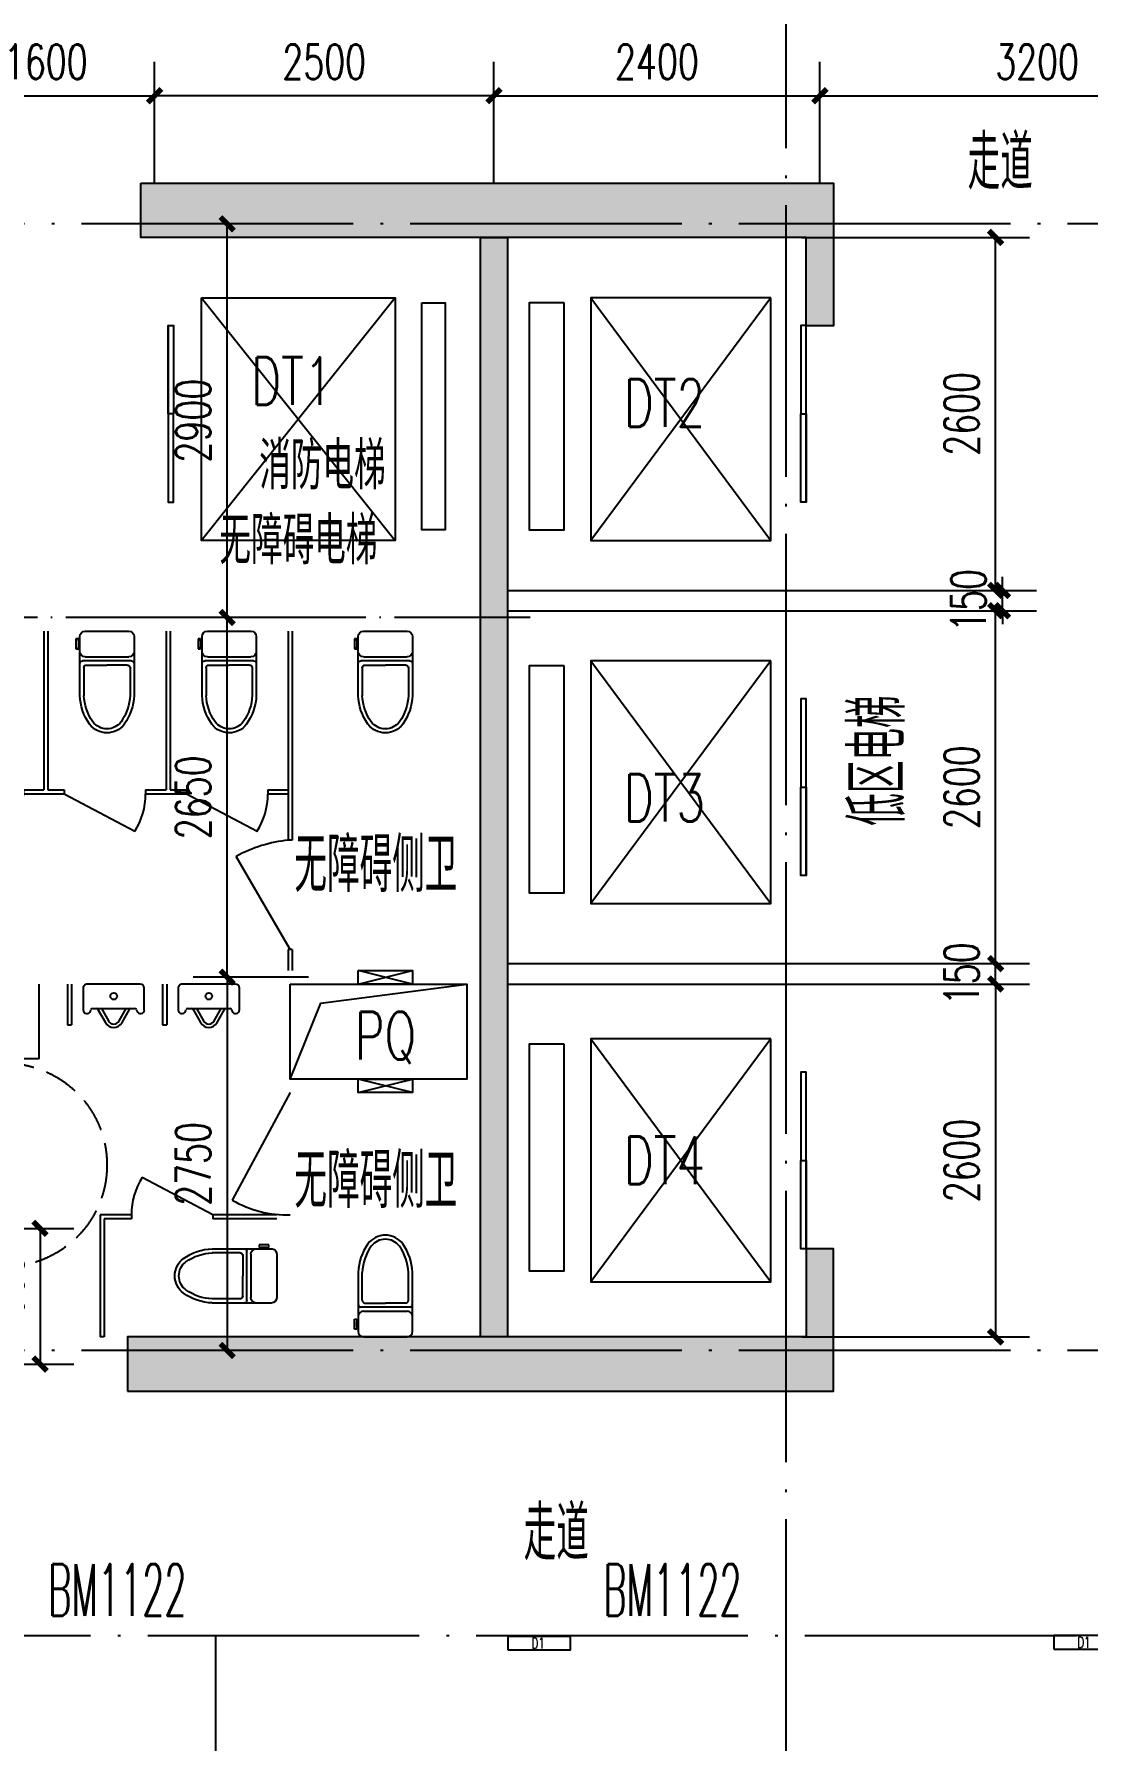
# Model space of a CAD drawing. Extents: x 1980812 to 2578970, y -669191 to 284498.
# Drawn here: x 2014430 to 2022190, y 175365 to 187938 of the extents above; entities that cross this region are included whole.
import ezdxf
from ezdxf.enums import TextEntityAlignment as Align

# ---------------------------------------------------------------- set-up
doc = ezdxf.new("R2010")
doc.units = 0
doc.header["$LTSCALE"] = 1000
doc.header["$MEASUREMENT"] = 0
for name, pattern in [('CONTINOUS', [0]), ('DASH', [0.35, 0.25, -0.1]), ('DOTE', [2.42, 2, -0.2, 0.02, -0.2])]:
    doc.linetypes.add(name, pattern=pattern)
for name, color, linetype in [('A-FLOR-PFIX', 253, 'Continuous'), ('A-FLOR-TPTN', 44, 'Continuous'), ('COLU', 6, 'Continuous'), ('COLU_HATCH', 251, 'Continuous'), ('DIM_SYMB', 3, 'Continuous'), ('dote', 1, 'DOTE'), ('DQ-L', 2, 'Continuous'), ('DQ2', 2, 'Continuous'), ('LINE', 31, 'Continuous'), ('WALL', 4, 'Continuous'), ('WINDOW', 2, 'Continuous'), ('房间名称', 7, 'Continuous'), ('留洞', 63, 'CONTINOUS'), ('看线', 66, 'Continuous'), ('空线', 3, 'Continuous'), ('详细标注', 231, 'Continuous'), ('门窗编号', 56, 'Continuous'), ('门窗编号（回迁图纸）', 56, 'Continuous')]:
    doc.layers.add(name, color=color, linetype=linetype)
doc.styles.add('_TCH_DIM_T3', font='SIMPLEX', dxfattribs={"width": 0.705882, "bigfont": 'GBCBIG'})
doc.styles.add('D8', font='txtw.shx', dxfattribs={"width": 0.7, "bigfont": 'hztxtw.shx'})
doc.styles.add('HZF', font='ROMANS2', dxfattribs={"width": 0.7, "bigfont": 'HZDF2'})
doc.styles.add('HZTXTW', font='txtw.shx', dxfattribs={"width": 0.6, "bigfont": 'hztxtw.shx'})
doc.dimstyles.new('_TCH_ARCH&&100', dxfattribs={"dimtxt": 255, "dimasz": 100, "dimexe": 250, "dimexo": 300, "dimgap": 122.5, "dimtad": 1, "dimdec": 0, "dimzin": 0, "dimdsep": 46, "dimtxsty": '_TCH_DIM_T3', "dimblk": 'ARCHTICK', "dimcen": 0.09, "dimclrt": 7, "dimazin": 2, "dimtfac": 1, "dimtdec": 0, "dimtix": 1, "dimtmove": 2, "dimatfit": 3, "dimfxl": 1, "dimtolj": 1, "dimtzin": 0, "dimarcsym": 0})

# ---------------------------------------------------------------- blocks, each defined once
blk = doc.blocks.new('A$C40541402')
at = {"layer": 'dote'}
blk.add_line((6500, -18100), (53044.7, -18100), dxfattribs=at)
blk = doc.blocks.new('A$C2225643B')
at = {"layer": 'WINDOW', "color": 5}
for p, q in [((-1586, -444), (-261, -2233)), ((-261, -444), (-1586, -2233)), ((-1586, -3119), (-261, -4907)), ((-261, -3119), (-1586, -4907)), ((-1586, -5905), (-261, -7693)), ((-261, -5905), (-1586, -7693))]:
    blk.add_line(p, q, dxfattribs=at)
at = {"layer": 'WINDOW'}
for p, q in [((0, -1950), (0, -650)), ((0, -4700), (0, -3400)), ((0, -7450), (0, -6150))]:
    blk.add_line(p, q, dxfattribs=at)
at = {"layer": 'WINDOW', "color": 5}
for points in [[(-1782, -481), (-2040, -481), (-2040, -2153), (-1782, -2153)], [(-261, -444), (-1586, -444), (-1586, -2233), (-261, -2233)], [(-261, -3119), (-1586, -3119), (-1586, -4907), (-261, -4907)], [(-1782, -3156), (-2040, -3156), (-2040, -4828), (-1782, -4828)], [(-261, -5905), (-1586, -5905), (-1586, -7693), (-261, -7693)], [(-1782, -5942), (-2040, -5942), (-2040, -7614), (-1782, -7614)]]:
    blk.add_lwpolyline(points, close=True, dxfattribs=at)
at = {"layer": 'WINDOW'}
for points in [[(-41, -1300), (0, -1300), (0, -650), (-41, -650)], [(-41, -1300), (0, -1300), (0, -1950), (-41, -1950)], [(-41, -4050), (0, -4050), (0, -3400), (-41, -3400)], [(-41, -4050), (0, -4050), (0, -4700), (-41, -4700)], [(-41, -6800), (0, -6800), (0, -6150), (-41, -6150)], [(-41, -6800), (0, -6800), (0, -7450), (-41, -7450)]]:
    blk.add_lwpolyline(points, close=True, dxfattribs=at)
at = {"layer": '看线'}
for p, q in [((-2200, -2600), (0, -2600)), ((-2200, -2750), (0, -2750)), ((-2200, -5350), (0, -5350)), ((-2200, -5500), (0, -5500))]:
    blk.add_line(p, q, dxfattribs=at)
at = {"layer": '房间名称', "style": 'HZF', "width": 0.7}
for s, p in [('DT2', (-1045, -1220)), ('DT3', (-1045, -4128)), ('DT4', (-1045, -6799))]:
    blk.add_text(s, height=350, dxfattribs=at).set_placement(p, align=Align.MIDDLE_CENTER)
at = {"layer": '房间名称', "style": 'HZTXTW', "width": 0.6}
blk.add_text('低区电梯', height=400, rotation=90.0006, dxfattribs=at).set_placement((525, -3854), align=Align.MIDDLE_CENTER)
blk = doc.blocks.new('_ArchTick')
at = {"color": 0, "linetype": 'ByBlock', "const_width": 0.4}
blk.add_lwpolyline([(-0.5, -0.5), (0.5, 0.5)], dxfattribs=at)
blk = doc.blocks.new('*D1722')
at = {"layer": 'Defpoints', "color": 0, "transparency": 16777216}
for p in [(1866, -5500), (1866, -8100), (3594, -8100)]:
    blk.add_point(p, dxfattribs=at)
at = {"layer": '详细标注', "color": 0, "lineweight": -2, "transparency": 16777216}
for p, q in [((2166, -5500), (3844, -5500)), ((3594, -5500), (3594, -8100)), ((2166, -8100), (3844, -8100))]:
    blk.add_line(p, q, dxfattribs=at)
at = {"layer": '详细标注', "color": 0, "lineweight": -2, "transparency": 16777216, "xscale": 100, "yscale": 100, "zscale": 100}
for p, rotation in [((3594, -5500), 90), ((3594, -8100), 270)]:
    blk.add_blockref('_ArchTick', p, dxfattribs=dict(at, rotation=rotation))
at = {"layer": '详细标注', "color": 7, "transparency": 16777216, "insert": (3344, -6800), "char_height": 255, "attachment_point": 5, "rotation": 90, "style": '_TCH_DIM_T3'}
blk.add_mtext('\\A1;2600', dxfattribs=at)
blk = doc.blocks.new('*D1723')
at = {"layer": 'Defpoints', "color": 0, "transparency": 16777216}
for p in [(1866, -5350), (3594, -5350), (1866, -5500)]:
    blk.add_point(p, dxfattribs=at)
at = {"layer": '详细标注', "color": 0, "lineweight": -2, "transparency": 16777216}
for p, q in [((3594, -5350), (3594, -5250)), ((2166, -5350), (3844, -5350)), ((3594, -5500), (3594, -5350)), ((2166, -5500), (3844, -5500)), ((3594, -5500), (3594, -5600))]:
    blk.add_line(p, q, dxfattribs=at)
at = {"layer": '详细标注', "color": 0, "lineweight": -2, "transparency": 16777216, "xscale": 100, "yscale": 100, "zscale": 100}
for p, rotation in [((3594, -5350), 270), ((3594, -5500), 90)]:
    blk.add_blockref('_ArchTick', p, dxfattribs=dict(at, rotation=rotation))
at = {"layer": '详细标注', "color": 7, "transparency": 16777216, "insert": (3344, -5425), "char_height": 255, "attachment_point": 5, "rotation": 90, "style": '_TCH_DIM_T3'}
blk.add_mtext('\\A1;150', dxfattribs=at)
blk = doc.blocks.new('*D1724')
at = {"layer": 'Defpoints', "color": 0, "transparency": 16777216}
for p in [(1866, -2750), (3594, -2750), (1866, -5350)]:
    blk.add_point(p, dxfattribs=at)
at = {"layer": '详细标注', "color": 0, "lineweight": -2, "transparency": 16777216}
for p, q in [((2166, -2750), (3844, -2750)), ((3594, -5350), (3594, -2750)), ((2166, -5350), (3844, -5350))]:
    blk.add_line(p, q, dxfattribs=at)
at = {"layer": '详细标注', "color": 0, "lineweight": -2, "transparency": 16777216, "xscale": 100, "yscale": 100, "zscale": 100}
for p, rotation in [((3594, -2750), 90), ((3594, -5350), 270)]:
    blk.add_blockref('_ArchTick', p, dxfattribs=dict(at, rotation=rotation))
at = {"layer": '详细标注', "color": 7, "transparency": 16777216, "insert": (3344, -4050), "char_height": 255, "attachment_point": 5, "rotation": 90, "style": '_TCH_DIM_T3'}
blk.add_mtext('\\A1;2600', dxfattribs=at)
blk = doc.blocks.new('*D1725')
at = {"layer": 'Defpoints', "color": 0, "transparency": 16777216}
for p in [(1866, -2600), (3644, -2600), (1866, -2750)]:
    blk.add_point(p, dxfattribs=at)
at = {"layer": '详细标注', "color": 0, "lineweight": -2, "transparency": 16777216}
for p, q in [((3644, -2600), (3644, -2500)), ((2166, -2600), (3894, -2600)), ((3644, -2750), (3644, -2600)), ((2166, -2750), (3894, -2750)), ((3644, -2750), (3644, -2850))]:
    blk.add_line(p, q, dxfattribs=at)
at = {"layer": '详细标注', "color": 0, "lineweight": -2, "transparency": 16777216, "xscale": 100, "yscale": 100, "zscale": 100}
for p, rotation in [((3644, -2600), 270), ((3644, -2750), 90)]:
    blk.add_blockref('_ArchTick', p, dxfattribs=dict(at, rotation=rotation))
at = {"layer": '详细标注', "color": 7, "transparency": 16777216, "insert": (3394, -2675), "char_height": 255, "attachment_point": 5, "rotation": 90, "style": '_TCH_DIM_T3'}
blk.add_mtext('\\A1;150', dxfattribs=at)
blk = doc.blocks.new('*D1726')
at = {"layer": 'Defpoints', "color": 0, "transparency": 16777216}
for p in [(1866, 0), (3594, 0), (1866, -2600)]:
    blk.add_point(p, dxfattribs=at)
at = {"layer": '详细标注', "color": 0, "lineweight": -2, "transparency": 16777216}
for p, q in [((2166, 0), (3844, 0)), ((3594, -2600), (3594, 0)), ((2166, -2600), (3844, -2600))]:
    blk.add_line(p, q, dxfattribs=at)
at = {"layer": '详细标注', "color": 0, "lineweight": -2, "transparency": 16777216, "xscale": 100, "yscale": 100, "zscale": 100}
for p, rotation in [((3594, 0), 90), ((3594, -2600), 270)]:
    blk.add_blockref('_ArchTick', p, dxfattribs=dict(at, rotation=rotation))
at = {"layer": '详细标注', "color": 7, "transparency": 16777216, "insert": (3344, -1300), "char_height": 255, "attachment_point": 5, "rotation": 90, "style": '_TCH_DIM_T3'}
blk.add_mtext('\\A1;2600', dxfattribs=at)
blk = doc.blocks.new('*D1733')
at = {"layer": 'Defpoints', "color": 0, "transparency": 16777216}
for p in [(-4400, -7300), (-4400, -8300), (-3443, -8300)]:
    blk.add_point(p, dxfattribs=at)
at = {"layer": '详细标注', "color": 0, "lineweight": -2, "transparency": 16777216}
for p, q in [((-4100, -7300), (-3193, -7300)), ((-3443, -7300), (-3443, -8300)), ((-4100, -8300), (-3193, -8300))]:
    blk.add_line(p, q, dxfattribs=at)
at = {"layer": '详细标注', "color": 0, "lineweight": -2, "transparency": 16777216, "xscale": 100, "yscale": 100, "zscale": 100}
for p, rotation in [((-3443, -7300), 90), ((-3443, -8300), 270)]:
    blk.add_blockref('_ArchTick', p, dxfattribs=dict(at, rotation=rotation))
at = {"layer": '详细标注', "color": 7, "transparency": 16777216, "insert": (-3693, -7800), "char_height": 255, "attachment_point": 5, "rotation": 90, "style": '_TCH_DIM_T3'}
blk.add_mtext('\\A1;1000', dxfattribs=at)
blk = doc.blocks.new('*D1735')
at = {"layer": 'Defpoints', "color": 0, "transparency": 16777216}
for p in [(-1166, -5450), (-2065, -8200), (-1166, -8200)]:
    blk.add_point(p, dxfattribs=at)
at = {"layer": '详细标注', "color": 0, "lineweight": -2, "transparency": 16777216}
for p, q in [((-1466, -5450), (-2315, -5450)), ((-2065, -5450), (-2065, -8200)), ((-1466, -8200), (-2315, -8200))]:
    blk.add_line(p, q, dxfattribs=at)
at = {"layer": '详细标注', "color": 0, "lineweight": -2, "transparency": 16777216, "xscale": 100, "yscale": 100, "zscale": 100}
for p, rotation in [((-2065, -5450), 90), ((-2065, -8200), 270)]:
    blk.add_blockref('_ArchTick', p, dxfattribs=dict(at, rotation=rotation))
at = {"layer": '详细标注', "color": 7, "transparency": 16777216, "insert": (-2315, -6825), "char_height": 255, "attachment_point": 5, "rotation": 90, "style": '_TCH_DIM_T3'}
blk.add_mtext('\\A1;2750', dxfattribs=at)
blk = doc.blocks.new('*D1736')
at = {"layer": 'Defpoints', "color": 0, "transparency": 16777216}
for p in [(5500, 1044), (2300, 100), (5500, 100)]:
    blk.add_point(p, dxfattribs=at)
at = {"layer": '详细标注', "color": 0, "lineweight": -2, "transparency": 16777216}
for p, q in [((2300, 400), (2300, 1294)), ((5500, 400), (5500, 1294)), ((2300, 1044), (5500, 1044))]:
    blk.add_line(p, q, dxfattribs=at)
at = {"layer": '详细标注', "color": 0, "lineweight": -2, "transparency": 16777216, "xscale": 100, "yscale": 100, "zscale": 100, "rotation": 180}
blk.add_blockref('_ArchTick', (2300, 1044), dxfattribs=at)
at = {"layer": '详细标注', "color": 0, "lineweight": -2, "transparency": 16777216, "xscale": 100, "yscale": 100, "zscale": 100}
blk.add_blockref('_ArchTick', (5500, 1044), dxfattribs=at)
at = {"layer": '详细标注', "color": 7, "transparency": 16777216, "insert": (3900, 1294), "char_height": 255, "attachment_point": 5, "style": '_TCH_DIM_T3'}
blk.add_mtext('\\A1;3200', dxfattribs=at)
blk = doc.blocks.new('*D1743')
at = {"layer": 'Defpoints', "color": 0, "transparency": 16777216}
for p in [(-2600, 1044), (-4200, 400), (-2600, 400)]:
    blk.add_point(p, dxfattribs=at)
at = {"layer": '详细标注', "color": 0, "lineweight": -2, "transparency": 16777216}
for p, q in [((-4200, 700), (-4200, 1294)), ((-2600, 700), (-2600, 1294)), ((-4200, 1044), (-2600, 1044))]:
    blk.add_line(p, q, dxfattribs=at)
at = {"layer": '详细标注', "color": 0, "lineweight": -2, "transparency": 16777216, "xscale": 100, "yscale": 100, "zscale": 100, "rotation": 180}
blk.add_blockref('_ArchTick', (-4200, 1044), dxfattribs=at)
at = {"layer": '详细标注', "color": 0, "lineweight": -2, "transparency": 16777216, "xscale": 100, "yscale": 100, "zscale": 100}
blk.add_blockref('_ArchTick', (-2600, 1044), dxfattribs=at)
at = {"layer": '详细标注', "color": 7, "transparency": 16777216, "insert": (-3400, 1294), "char_height": 255, "attachment_point": 5, "style": '_TCH_DIM_T3'}
blk.add_mtext('\\A1;1600', dxfattribs=at)
blk = doc.blocks.new('*D1754')
at = {"layer": 'Defpoints', "color": 0, "transparency": 16777216}
for p in [(-2065, -2800), (-1466, -2800), (-1466, -5450)]:
    blk.add_point(p, dxfattribs=at)
at = {"layer": '详细标注', "color": 0, "lineweight": -2, "transparency": 16777216}
for p, q in [((-1766, -2800), (-2315, -2800)), ((-2065, -5450), (-2065, -2800)), ((-1766, -5450), (-2315, -5450))]:
    blk.add_line(p, q, dxfattribs=at)
at = {"layer": '详细标注', "color": 0, "lineweight": -2, "transparency": 16777216, "xscale": 100, "yscale": 100, "zscale": 100}
for p, rotation in [((-2065, -2800), 90), ((-2065, -5450), 270)]:
    blk.add_blockref('_ArchTick', p, dxfattribs=dict(at, rotation=rotation))
at = {"layer": '详细标注', "color": 7, "transparency": 16777216, "insert": (-2315, -4125), "char_height": 255, "attachment_point": 5, "rotation": 90, "style": '_TCH_DIM_T3'}
blk.add_mtext('\\A1;2650', dxfattribs=at)
blk = doc.blocks.new('*D1755')
at = {"layer": 'Defpoints', "color": 0, "transparency": 16777216}
for p in [(-2065, 100), (-1466, 100), (-1466, -2800)]:
    blk.add_point(p, dxfattribs=at)
at = {"layer": '详细标注', "color": 0, "lineweight": -2, "transparency": 16777216}
for p, q in [((-1766, 100), (-2315, 100)), ((-2065, -2800), (-2065, 100)), ((-1766, -2800), (-2315, -2800))]:
    blk.add_line(p, q, dxfattribs=at)
at = {"layer": '详细标注', "color": 0, "lineweight": -2, "transparency": 16777216, "xscale": 100, "yscale": 100, "zscale": 100}
for p, rotation in [((-2065, 100), 90), ((-2065, -2800), 270)]:
    blk.add_blockref('_ArchTick', p, dxfattribs=dict(at, rotation=rotation))
at = {"layer": '详细标注', "color": 7, "transparency": 16777216, "insert": (-2315, -1350), "char_height": 255, "attachment_point": 5, "rotation": 90, "style": '_TCH_DIM_T3'}
blk.add_mtext('\\A1;2900', dxfattribs=at)
blk = doc.blocks.new('*D1756')
at = {"layer": 'Defpoints', "color": 0, "transparency": 16777216}
for p in [(-2600, 1044), (-2600, 100), (-100, 100)]:
    blk.add_point(p, dxfattribs=at)
at = {"layer": '详细标注', "color": 0, "lineweight": -2, "transparency": 16777216}
for p, q in [((-2600, 400), (-2600, 1294)), ((-100, 400), (-100, 1294)), ((-100, 1044), (-2600, 1044))]:
    blk.add_line(p, q, dxfattribs=at)
at = {"layer": '详细标注', "color": 0, "lineweight": -2, "transparency": 16777216, "xscale": 100, "yscale": 100, "zscale": 100}
for p, rotation in [((-2600, 1044), 180.0000002486429), ((-100, 1044), 2.486428662962226e-07)]:
    blk.add_blockref('_ArchTick', p, dxfattribs=dict(at, rotation=rotation))
at = {"layer": '详细标注', "color": 7, "transparency": 16777216, "insert": (-1350, 1294), "char_height": 255, "attachment_point": 5, "rotation": 0, "style": '_TCH_DIM_T3'}
blk.add_mtext('\\A1;2500', dxfattribs=at)
blk = doc.blocks.new('*D1757')
at = {"layer": 'Defpoints', "color": 0, "transparency": 16777216}
for p in [(2300, 1044), (-100, 100), (2300, 100)]:
    blk.add_point(p, dxfattribs=at)
at = {"layer": '详细标注', "color": 0, "lineweight": -2, "transparency": 16777216}
for p, q in [((-100, 400), (-100, 1294)), ((2300, 400), (2300, 1294)), ((-100, 1044), (2300, 1044))]:
    blk.add_line(p, q, dxfattribs=at)
at = {"layer": '详细标注', "color": 0, "lineweight": -2, "transparency": 16777216, "xscale": 100, "yscale": 100, "zscale": 100, "rotation": 180}
blk.add_blockref('_ArchTick', (-100, 1044), dxfattribs=at)
at = {"layer": '详细标注', "color": 0, "lineweight": -2, "transparency": 16777216, "xscale": 100, "yscale": 100, "zscale": 100}
blk.add_blockref('_ArchTick', (2300, 1044), dxfattribs=at)
at = {"layer": '详细标注', "color": 7, "transparency": 16777216, "insert": (1100, 1294), "char_height": 255, "attachment_point": 5, "style": '_TCH_DIM_T3'}
blk.add_mtext('\\A1;2400', dxfattribs=at)
blk = doc.blocks.new('A-WC4')
for p, q in [((-200, 475), (-200, 40)), ((200, 40), (200, 475)), ((-228, 57), (-228, 130)), ((-228, 130), (-210, 130)), ((-210, 130), (-210, 115)), ((180, 220), (-180, 220)), ((-160, 190), (160, 190)), ((-210, 57), (-228, 57)), ((-210, 115), (-200, 115)), ((-210, 72), (-210, 115)), ((-200, 72), (-210, 72)), ((-210, 72), (-210, 57)), ((-160, 0), (160, 0))]:
    blk.add_line(p, q)
at = {"color": 251}
for p, q in [((-170, 270), (-170, 476)), ((170, 270), (170, 475)), ((-150, 250), (0, 250)), ((150, 250), (0, 250))]:
    blk.add_line(p, q, dxfattribs=at)
for centre, radius, start, end in [((189, 460), 389, 144.5404, 177.815), ((0, 590), 160, 90, 143.2005), ((0, 590), 160, 36.7995, 90), ((-189, 460), 389, 2.185, 35.4596), ((-180, 240), 20, 180, 270), ((-160, 150), 40, 90, 180), ((160, 150), 40, 0, 90), ((180, 240), 20, 270, 0), ((-160, 40), 40, 180, 270), ((160, 40), 40, 270, 0)]:
    blk.add_arc(centre, radius, start, end)
for centre, radius, start, end in [((189, 460), 359, 144.5982, 177.815), ((0, 590), 130, 90, 143.0508), ((0, 590), 130, 36.9492, 90), ((-189, 460), 359, 2.185, 35.4018), ((-150, 270), 20, 180, 270), ((150, 270), 20, 270, 0)]:
    blk.add_arc(centre, radius, start, end, dxfattribs=at)
blk = doc.blocks.new('A-UR2')
for p, q in [((-61, 284), (-116, 188)), ((116, 188), (61, 284)), ((-225, 190), (-225, 30)), ((-168, 190), (-171, 199)), ((154, 180), (-154, 180)), ((171, 199), (168, 190)), ((225, 30), (225, 190)), ((-195, 0), (195, 0))]:
    blk.add_line(p, q)
at = {"color": 252}
for p, q in [((-39, 272), (-91, 180)), ((91, 180), (39, 272))]:
    blk.add_line(p, q, dxfattribs=at)
blk.add_circle((0, 90), 25, dxfattribs=at)
for centre, radius, start, end in [((0, 250), 70, 29.4871, 150.5129), ((-198, 190), 27.5, 18.9246, 180), ((-154, 195), 15, 198.9246, 270), ((-129, 195), 15, 270, 330.5129), ((129, 195), 15, 209.4871, 270), ((154, 195), 15, 270, 341.0754), ((198, 190), 27.5, 0, 161.0754), ((-195, 30), 30, 180, 270), ((195, 30), 30, 270, 0)]:
    blk.add_arc(centre, radius, start, end)
blk.add_arc((0, 250), 45, 29.4871, 150.5129, dxfattribs=at)
blk = doc.blocks.new('A-SINK-4')
for p, q in [((-158, 126), (-13, 126)), ((-13, 78), (-13, 170)), ((13, 170), (13, 78)), ((13, 126), (158, 126)), ((13, 78), (-13, 78))]:
    blk.add_line(p, q)
blk.add_circle((0, 270), 20)
for centre, radius, start, end in [((0, 170), 13.5, 0, 180), ((0, 88), 19.5, 133.6408, 46.2627)]:
    blk.add_arc(centre, radius, start, end)
at = {"extrusion": (0, 0, -1)}
blk.add_ellipse((0, 270), major_axis=(260, 0), ratio=0.846154, dxfattribs=at)
blk.add_ellipse((0, 270), major_axis=(-235, 0), ratio=0.829787, start_param=2.310338, end_param=7.11444)
blk = doc.blocks.new('tbharthaergar')
at = {"layer": 'A-FLOR-PFIX'}
for p, q in [((2035, -3550), (458, -3550)), ((2900, -6150), (2900, -5600)), ((2900, -6150), (1850, -6150))]:
    blk.add_line(p, q, dxfattribs=at)
at = {"layer": 'A-FLOR-TPTN'}
for p, q in [((2965, -3000), (2965, -4170)), ((3835, -3000), (3835, -4170)), ((3865, -3000), (3865, -4170)), ((4735, -3000), (4735, -4541)), ((4765, -3000), (4765, -4541)), ((4735, -3604), (4735, -4541)), ((4765, -3604), (4765, -4541)), ((2185, -4170), (2185, -4200)), ((2185, -4200), (2705, -4475)), ((2785, -4170), (2785, -4200)), ((2785, -4170), (2935, -4170)), ((2965, -4170), (3085, -4170)), ((3085, -4170), (3085, -4200)), ((3085, -4200), (3605, -4475)), ((3685, -4170), (3835, -4170)), ((3685, -4170), (3685, -4200)), ((3685, -4200), (3985, -4200)), ((3865, -4170), (3985, -4170)), ((3985, -4170), (3985, -4200)), ((3985, -4200), (4505, -4475)), ((4585, -4170), (4735, -4170)), ((4585, -4170), (4585, -4200)), ((4585, -4200), (4735, -4200)), ((4765, -4541), (4735, -4541)), ((4750, -5346), (4352, -4661)), ((4735, -5346), (4735, -5500)), ((4765, -5346), (4735, -5346)), ((4765, -5346), (4765, -5500)), ((3110, -5600), (3110, -5900)), ((3140, -5600), (3140, -5900)), ((3810, -5600), (3810, -5900)), ((3840, -5600), (3840, -5900)), ((3110, -5900), (3140, -5900)), ((3810, -5900), (3840, -5900)), ((4750, -6400), (4322, -7192)), ((4180, -7300), (3660, -7025)), ((3350, -7300), (3350, -8200)), ((3580, -7300), (3350, -7300)), ((3380, -7330), (3380, -8200)), ((3580, -7330), (3380, -7330)), ((3580, -7300), (3580, -7330)), ((4650, -7300), (4180, -7300)), ((4180, -7300), (4180, -7330)), ((4650, -7330), (4180, -7330)), ((3380, -8200), (3350, -8200))]:
    blk.add_line(p, q, dxfattribs=at)
for points in [[(2035, -3000), (2035, -4200), (2185, -4200)], [(2065, -3000), (2065, -4170), (2185, -4170)], [(2935, -3000), (2935, -4170)], [(2785, -4200), (2965, -4200)], [(2935, -4200), (3085, -4200)]]:
    blk.add_lwpolyline(points, dxfattribs=at)
for centre, radius, start, end in [((2273, -4200), 512, 327.4617, 359.9502), ((3173, -4200), 512, 327.4617, 359.9502), ((4073, -4200), 512, 327.4617, 359.9502), ((4836, -5532), 997, 95.7943, 119.0455), ((4092, -7300), 512, 147.4617, 179.9502), ((4723, -6508), 792, 239.6591, 271.9796)]:
    blk.add_arc(centre, radius, start, end, dxfattribs=at)
at = {"layer": 'LINE', "linetype": 'DASH'}
for centre in [(1404, -4673), (2650, -6933)]:
    blk.add_circle(centre, 750, dxfattribs=at)
at = {"layer": '留洞'}
blk.add_lwpolyline([(4750, -6300), (4974, -5742), (6050, -5600)], dxfattribs=at)
blk.add_lwpolyline([(4750, -5600), (6050, -5600), (6050, -6300), (4750, -6300)], close=True, dxfattribs=at)
at = {"layer": 'A-FLOR-PFIX', "xscale": -1, "rotation": 180}
for name, p in [('A-WC4', (2500, -3000)), ('A-WC4', (3400, -3000)), ('A-WC4', (4300, -3000)), ('A-WC4', (5450, -3000)), ('A-SINK-4', (1250, -3000)), ('A-SINK-4', (2400, -5623))]:
    blk.add_blockref(name, p, dxfattribs=at)
at = {"layer": 'A-FLOR-PFIX', "rotation": 180}
for p in [(3450, -5600), (4150, -5600)]:
    blk.add_blockref('A-UR2', p, dxfattribs=at)
at = {"layer": 'A-FLOR-PFIX', "extrusion": (0, 0, -1), "zscale": -1, "rotation": 270}
blk.add_blockref('A-WC4', (-4650, -7750), dxfattribs=at)
at = {"layer": 'A-FLOR-PFIX', "extrusion": (0, 0, -1), "xscale": -1, "zscale": -1}
blk.add_blockref('A-WC4', (-5450, -8200), dxfattribs=at)
blk = doc.blocks.new('4~10层墙柱')
at = {"layer": 'COLU_HATCH'}
h = blk.add_hatch(color=256, dxfattribs=at)
h.dxf.hatch_style = 1
h.paths.add_polyline_path([(61802, -1161748), (61802, -1156648), (62852, -1156648), (62852, -1156848), (62202, -1156848), (62202, -1161748)])
h = blk.add_hatch(color=256, dxfattribs=at)
h.dxf.hatch_style = 1
h.paths.add_polyline_path([(70702, -1161848), (70702, -1156648), (69652, -1156648), (69652, -1156848), (70302, -1156848), (70302, -1161848)])
h = blk.add_hatch(color=256, dxfattribs=at)
h.dxf.hatch_style = 1
h.paths.add_polyline_path([(62202, -1159048), (70302, -1159048), (70302, -1159248), (62202, -1159248)])
at = {"layer": 'COLU'}
for points in [[(61802, -1161748), (61802, -1156648), (62852, -1156648), (62852, -1156848), (62202, -1156848), (62202, -1161748)], [(70702, -1161848), (70702, -1156648), (69652, -1156648), (69652, -1156848), (70302, -1156848), (70302, -1161848)], [(62202, -1159048), (70302, -1159048), (70302, -1159248), (62202, -1159248)]]:
    blk.add_lwpolyline(points, close=True, dxfattribs=at)
blk = doc.blocks.new('DQ-EL-D1')
at = {"layer": 'DQ2'}
blk.add_lwpolyline([(-230, -50), (230, -50), (230, 50), (-230, 50)], close=True, dxfattribs=at)
at = {"layer": 'DQ2', "style": 'D8', "width": 0.7}
blk.add_text('D1', height=80, dxfattribs=at).set_placement((-8, 0), align=Align.MIDDLE)
blk = doc.blocks.new('A$C38520B5C')
at = {"layer": 'DQ-L'}
for p in [(25502, -18150), (21483, -18156)]:
    blk.add_blockref('DQ-EL-D1', p, dxfattribs=at)
blk = doc.blocks.new('sthnsth')
at = {"layer": '门窗编号（回迁图纸）', "style": 'HZTXTW', "width": 0.5}
blk.add_text('BM1122', height=380, dxfattribs=at).set_placement((2008429, 252506))
blk = doc.blocks.new('strhsrthstr')
at = {"layer": '门窗编号'}
for p in [(6105, -11728), (10193, -11728)]:
    blk.add_blockref('sthnsth', p, dxfattribs=at)
blk = doc.blocks.new('A$C4CED5D62')
at = {"layer": 'A-FLOR-TPTN'}
for p, q in [((-1600, -5245.6), (-1998.2, -4560.8)), ((-1615, -5245.6), (-1615, -5400)), ((-1585, -5245.6), (-1615, -5245.6)), ((-1585, -5245.6), (-1585, -5400))]:
    blk.add_line(p, q, dxfattribs=at)
at = {"layer": 'dote', "ltscale": 0.5}
blk.add_line((167.5, -2800), (-7200, -2800), dxfattribs=at)
at = {"layer": 'WINDOW', "color": 3}
for p, q in [((-827.6, -444.3), (-2252.9, -2232.7)), ((-2252.9, -444.3), (-827.6, -2232.7))]:
    blk.add_line(p, q, dxfattribs=at)
for points in [[(-2252.9, -444.3), (-827.6, -444.3), (-827.6, -2232.7), (-2252.9, -2232.7)], [(-631.6, -481), (-460, -481), (-460, -2153.1), (-631.6, -2153.1)]]:
    blk.add_lwpolyline(points, close=True, dxfattribs=at)
at = {"layer": 'WINDOW'}
for points in [[(-2458.9, -1300), (-2500, -1300), (-2500, -650), (-2458.9, -650)], [(-2458.9, -1300), (-2500, -1300), (-2500, -1950), (-2458.9, -1950)]]:
    blk.add_lwpolyline(points, close=True, dxfattribs=at)
at = {"layer": '房间名称'}
blk.add_line((-2500, -650), (-2500, -1950), dxfattribs=at)
at = {"layer": '留洞'}
blk.add_lwpolyline([(-1600, -5500), (-300, -5500), (-300, -6200), (-1600, -6200)], close=True, dxfattribs=at)
at = {"layer": '空线'}
for p, q in [((-1100, -5500), (-700, -5400)), ((-700, -5500), (-1100, -5400)), ((-1100, -6300), (-700, -6200)), ((-700, -6300), (-1100, -6200))]:
    blk.add_line(p, q, dxfattribs=at)
for points in [[(-1100, -5400), (-700, -5400), (-700, -5500), (-1100, -5500)], [(-1100, -6200), (-700, -6200), (-700, -6300), (-1100, -6300)]]:
    blk.add_lwpolyline(points, close=True, dxfattribs=at)
at = {"layer": 'WALL'}
blk.add_blockref('tbharthaergar', (-6350, 100), dxfattribs=at)
at = {"layer": '房间名称', "style": 'HZF', "width": 0.7}
for s, p in [('DT1', (-1588, -1058.2)), ('消防电梯', (-1363.1, -1680.7)), ('无障碍电梯', (-1540.3, -2232.7)), ('PQ', (-900.1, -5879.9))]:
    blk.add_text(s, height=350, dxfattribs=at).set_placement(p, align=Align.MIDDLE_CENTER)
at = {"layer": '房间名称', "style": 'HZTXTW', "width": 0.6}
for p in [(-969.5, -4622.5), (-969.5, -6949.5)]:
    blk.add_text('无障碍侧卫', height=400, rotation=0.00057, dxfattribs=at).set_placement(p, align=Align.MIDDLE_CENTER)
at = {"layer": '详细标注'}
for p1, p2, distance, picture, middle in [((-4200, 400), (-2600, 400), 643.6, '*D1743', (-3400, 1293.6)), ((-100, 100), (-2600, 100), -943.6, '*D1756', (-1350, 1293.6)), ((-100, 100), (2300, 100), 943.6, '*D1757', (1100, 1293.6)), ((2300, 100), (5500, 100), 943.6, '*D1736', (3900, 1293.6)), ((-1465.8, -2800), (-1465.8, 100), 598.9, '*D1755', (-2314.7, -1350)), ((1866.2, -2600), (1866.2, 0), -1727.5, '*D1726', (3343.7, -1300)), ((1866.2, -2750), (1866.2, -2600), -1777.5, '*D1725', (3393.7, -2675)), ((-1465.8, -5450), (-1465.8, -2800), 598.9, '*D1754', (-2314.7, -4125)), ((1866.2, -5350), (1866.2, -2750), -1727.5, '*D1724', (3343.7, -4050)), ((1866.2, -5500), (1866.2, -5350), -1727.5, '*D1723', (3343.7, -5425)), ((-1165.8, -5450), (-1165.8, -8200), -898.9, '*D1735', (-2314.7, -6825)), ((1866.2, -5500), (1866.2, -8100), 1727.5, '*D1722', (3343.7, -6800)), ((-4400, -7300), (-4400, -8300), 956.6, '*D1733', (-3693.4, -7800))]:
    dim = blk.add_aligned_dim(p1=p1, p2=p2, distance=distance, dimstyle='_TCH_ARCH&&100', dxfattribs=at)
    dim.commit()
    dim.dimension.update_dxf_attribs({"geometry": picture, "text_midpoint": middle})

msp = doc.modelspace()

# ---------------------------------------------------------------- linework, layer by layer
at = {"layer": 'dote'}
for p, q in [((2019966.5, 203617.7), (2019966.5, 161516.8)), ((2053079.9, 186540.5), (1988213, 186540.5)), ((2053079.9, 178240.5), (1988213, 178240.5)), ((2015766.5, 176140.5), (2015766.5, 162444.9))]:
    msp.add_line(p, q, dxfattribs=at)

# ---------------------------------------------------------------- block references
at = {"layer": 'COLU', "rotation": 270}
msp.add_blockref('4~10层墙柱', (3176964.6, 248642.3), dxfattribs=at)
at = {"layer": 'DIM_SYMB'}
msp.add_blockref('A$C2225643B', (2020116.5, 186440.5), dxfattribs=at)
at = {"layer": 'DQ-L'}
msp.add_blockref('A$C38520B5C', (1996666.5, 194240.5), dxfattribs=at)
at = {"layer": 'WALL'}
for name, p in [('A$C40541402', (1996666.5, 194240.5)), ('A$C4CED5D62', (2017916.5, 186440.5))]:
    msp.add_blockref(name, p, dxfattribs=at)
at = {"layer": '门窗编号（回迁图纸）'}
msp.add_blockref('strhsrthstr', (0, -64491), dxfattribs=at)

# ---------------------------------------------------------------- texts
at = {"layer": '房间名称', "style": 'HZTXTW', "width": 0.6}
for p in [(2021544.7, 186993.9), (2018275.2, 176896.4)]:
    msp.add_text('走道', height=400, rotation=0.00057, dxfattribs=at).set_placement(p, align=Align.MIDDLE_CENTER)

doc.saveas('drawing.dxf')
